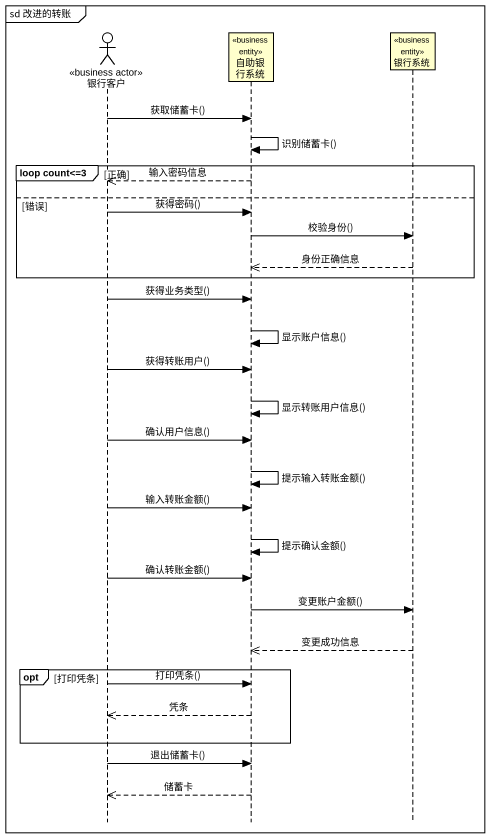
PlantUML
@startuml
mainframe sd 改进的转账
hide footbox
actor 银行客户 <<business actor>>
participant 自助银行系统 <<business entity>>
participant 银行系统 <<business entity>>

银行客户 -> 自助银行系统 : 获取储蓄卡()
自助银行系统 -> 自助银行系统 : 识别储蓄卡()
group loop count<=3 [正确]
  自助银行系统 -->> 银行客户 : 输入密码信息
else 错误
  银行客户 -> 自助银行系统 : 获得密码()
  自助银行系统 -> 银行系统 : 校验身份()
  银行系统 -->> 自助银行系统 : 身份正确信息
end
银行客户 -> 自助银行系统 : 获得业务类型()
自助银行系统 -> 自助银行系统 : 显示账户信息()
银行客户 -> 自助银行系统 : 获得转账用户()
自助银行系统 -> 自助银行系统 : 显示转账用户信息()
银行客户 -> 自助银行系统 : 确认用户信息()
自助银行系统 -> 自助银行系统 : 提示输入转账金额()
银行客户 -> 自助银行系统 : 输入转账金额()
自助银行系统 -> 自助银行系统 : 提示确认金额()
银行客户 -> 自助银行系统 : 确认转账金额()
自助银行系统 -> 银行系统 : 变更账户金额()
银行系统 -->> 自助银行系统 : 变更成功信息
opt 打印凭条
  银行客户 -> 自助银行系统 : 打印凭条()
  自助银行系统 -->> 银行客户 : 凭条
end
银行客户 -> 自助银行系统 : 退出储蓄卡()
自助银行系统 -->> 银行客户 : 储蓄卡
@enduml
